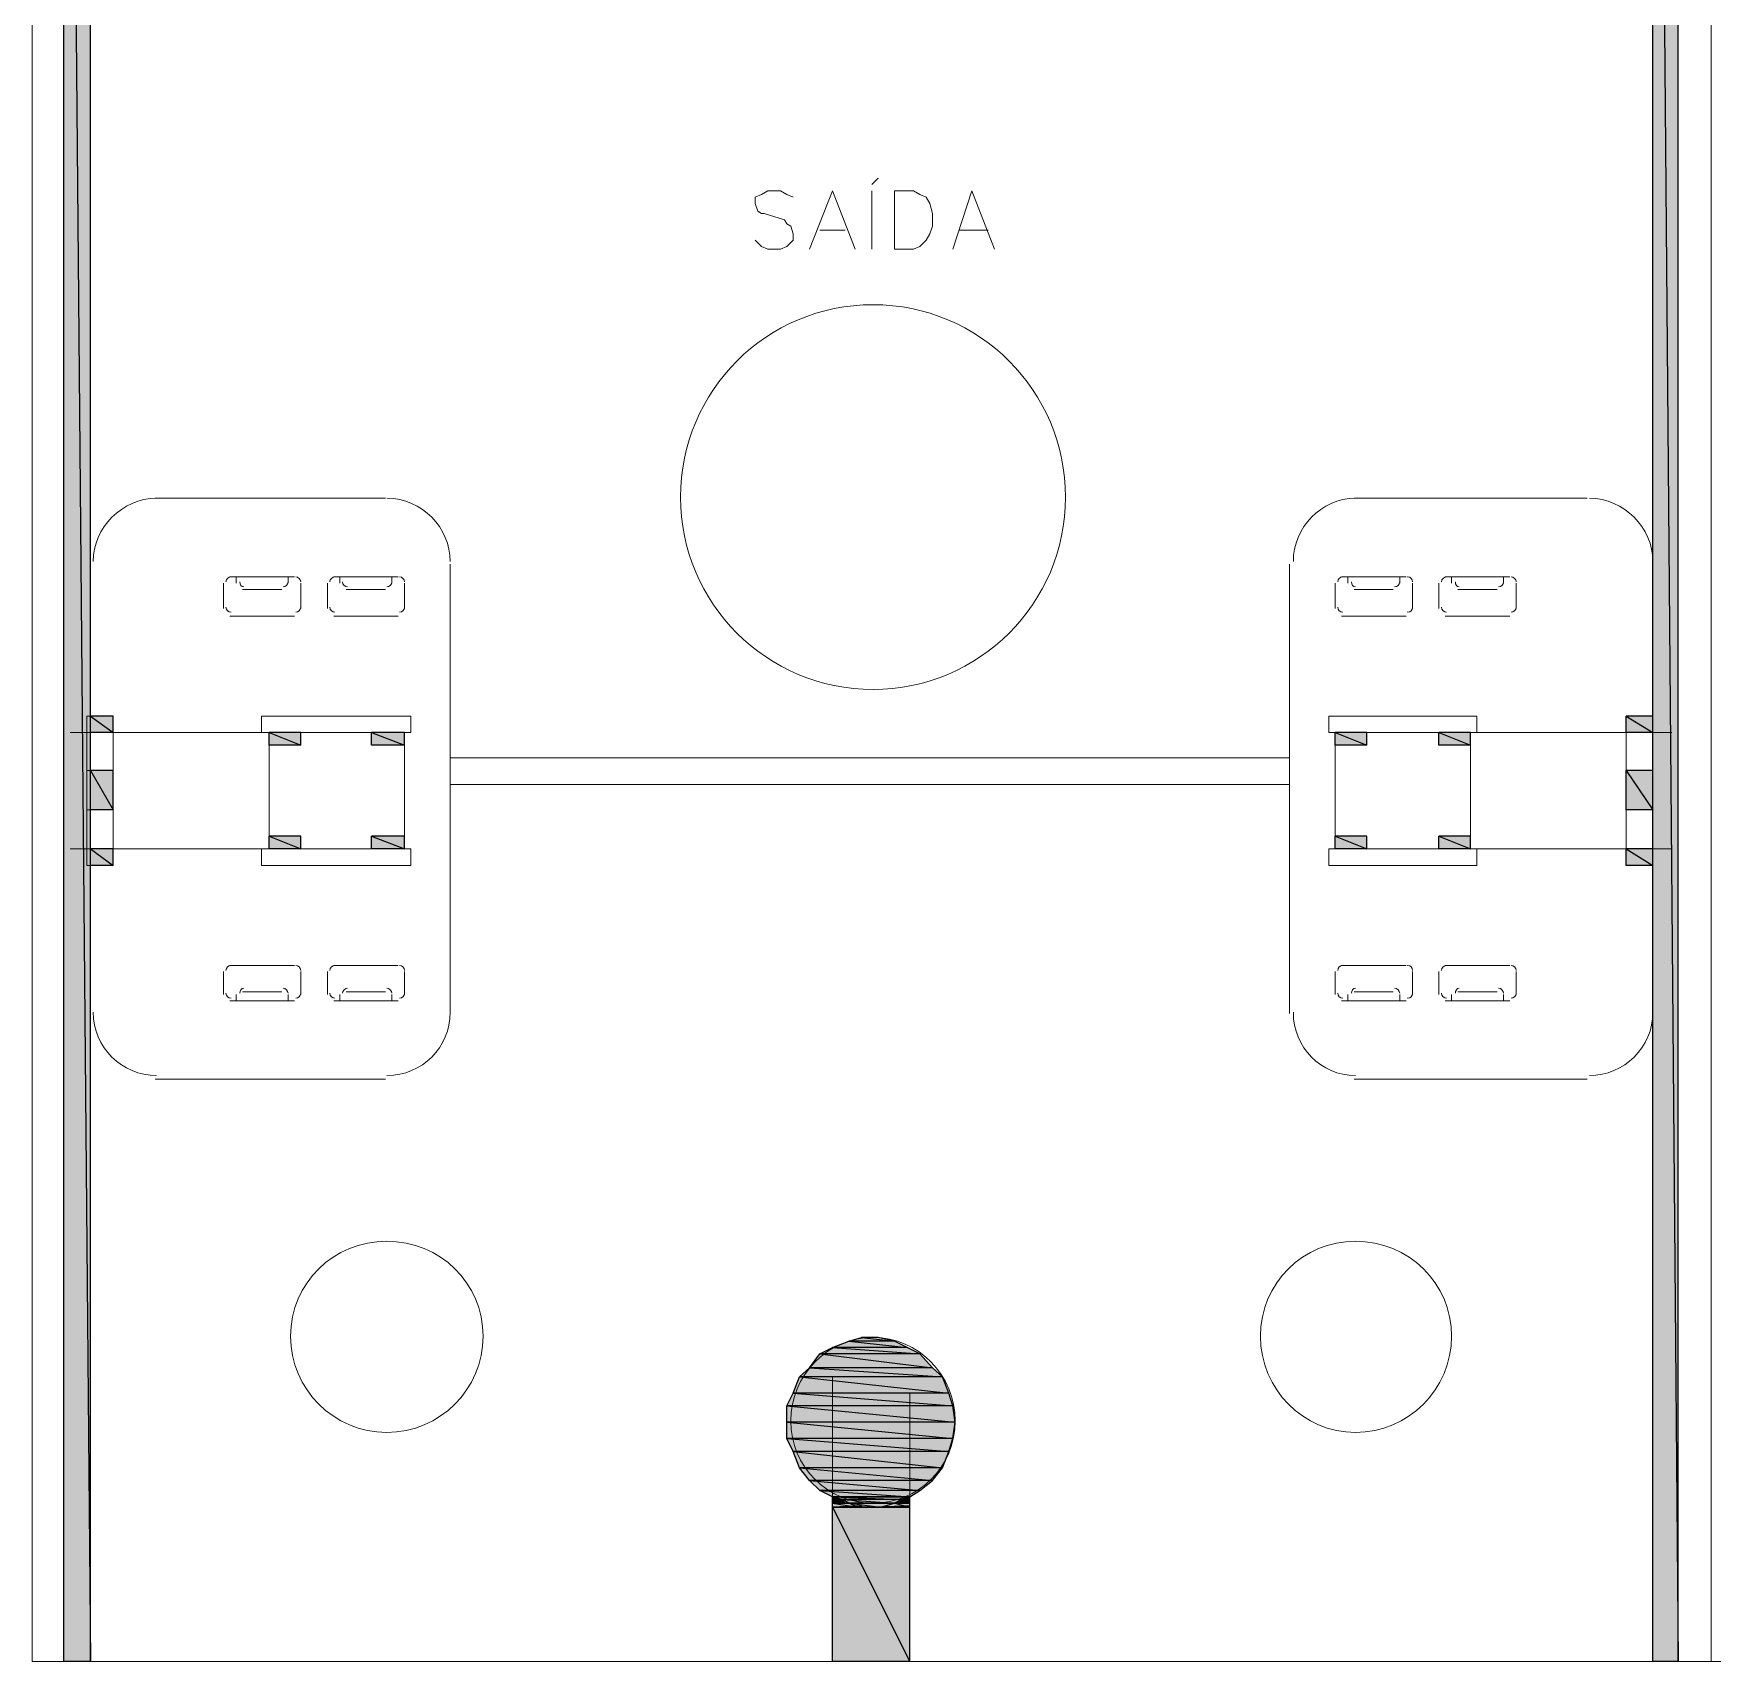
# Model space of a CAD drawing. Header units: millimetres. Extents: x 53 to 176, y -29 to 32.
# Drawn here: x 114.249 to 116.102, y -16.739 to -14.943 of the extents above; entities that cross this region are included whole.
import ezdxf

# ---------------------------------------------------------------- set-up
doc = ezdxf.new("R2010")
doc.units = ezdxf.units.MM
doc.layers.add('15 - Quadro de medição', color=6, linetype='Continuous')

msp = doc.modelspace()

# ---------------------------------------------------------------- hatches: boundary and pattern name
at = {"layer": '15 - Quadro de medição', "true_color": 0x000007}
h = msp.add_hatch(color=7, dxfattribs=at)
h.paths.add_polyline_path([(114.3123, -13.3969), (114.2829, -13.3969), (114.3123, -16.7394)])
h.paths.add_polyline_path([(114.2829, -13.3969), (114.3123, -16.7394), (114.2829, -16.7394)])
h = msp.add_hatch(color=7, dxfattribs=at)
h.paths.add_polyline_path([(116.0638, -13.3969), (116.0359, -13.3969), (116.0638, -16.7394)])
h.paths.add_polyline_path([(116.0359, -13.3969), (116.0638, -16.7394), (116.0359, -16.7394)])
h = msp.add_hatch(color=7, dxfattribs=at)
h.paths.add_polyline_path([(114.3374, -15.696), (114.3123, -15.696), (114.3374, -15.7141)])
h.paths.add_polyline_path([(114.3123, -15.696), (114.3374, -15.7141), (114.3123, -15.7141)])
h = msp.add_hatch(color=7, dxfattribs=at)
h.paths.add_polyline_path([(116.0359, -15.696), (116.0065, -15.696), (116.0359, -15.7141)])
h.paths.add_polyline_path([(116.0065, -15.696), (116.0359, -15.7141), (116.0065, -15.7141)])
h = msp.add_hatch(color=7, dxfattribs=at)
h.paths.add_polyline_path([(114.5441, -15.7141), (114.5092, -15.7141), (114.5441, -15.7281)])
h.paths.add_polyline_path([(114.5092, -15.7141), (114.5441, -15.7281), (114.5092, -15.7281)])
h = msp.add_hatch(color=7, dxfattribs=at)
h.paths.add_polyline_path([(114.6587, -15.7141), (114.6224, -15.7141), (114.6587, -15.7281)])
h.paths.add_polyline_path([(114.6224, -15.7141), (114.6587, -15.7281), (114.6224, -15.7281)])
h = msp.add_hatch(color=7, dxfattribs=at)
h.paths.add_polyline_path([(115.7202, -15.7141), (115.6853, -15.7141), (115.7202, -15.7281)])
h.paths.add_polyline_path([(115.6853, -15.7141), (115.7202, -15.7281), (115.6853, -15.7281)])
h = msp.add_hatch(color=7, dxfattribs=at)
h.paths.add_polyline_path([(115.8347, -15.7141), (115.7998, -15.7141), (115.8347, -15.7281)])
h.paths.add_polyline_path([(115.7998, -15.7141), (115.8347, -15.7281), (115.7998, -15.7281)])
h = msp.add_hatch(color=7, dxfattribs=at)
h.paths.add_polyline_path([(114.3374, -15.7561), (114.3123, -15.7561), (114.3374, -15.7994)])
h.paths.add_polyline_path([(114.3123, -15.7561), (114.3374, -15.7994), (114.3123, -15.7994)])
h = msp.add_hatch(color=7, dxfattribs=at)
h.paths.add_polyline_path([(116.0359, -15.7561), (116.0065, -15.7561), (116.0359, -15.7994)])
h.paths.add_polyline_path([(116.0065, -15.7561), (116.0359, -15.7994), (116.0065, -15.7994)])
h = msp.add_hatch(color=7, dxfattribs=at)
h.paths.add_polyline_path([(114.5441, -15.8287), (114.5092, -15.8287), (114.5441, -15.8427)])
h.paths.add_polyline_path([(114.5092, -15.8287), (114.5441, -15.8427), (114.5092, -15.8427)])
h = msp.add_hatch(color=7, dxfattribs=at)
h.paths.add_polyline_path([(114.6587, -15.8287), (114.6224, -15.8287), (114.6587, -15.8427)])
h.paths.add_polyline_path([(114.6224, -15.8287), (114.6587, -15.8427), (114.6224, -15.8427)])
h = msp.add_hatch(color=7, dxfattribs=at)
h.paths.add_polyline_path([(115.7202, -15.8287), (115.6853, -15.8287), (115.7202, -15.8427)])
h.paths.add_polyline_path([(115.6853, -15.8287), (115.7202, -15.8427), (115.6853, -15.8427)])
h = msp.add_hatch(color=7, dxfattribs=at)
h.paths.add_polyline_path([(115.8347, -15.8287), (115.7998, -15.8287), (115.8347, -15.8427)])
h.paths.add_polyline_path([(115.7998, -15.8287), (115.8347, -15.8427), (115.7998, -15.8427)])
h = msp.add_hatch(color=7, dxfattribs=at)
h.paths.add_polyline_path([(114.3374, -15.8427), (114.3123, -15.8427), (114.3374, -15.8608)])
h.paths.add_polyline_path([(114.3123, -15.8427), (114.3374, -15.8608), (114.3123, -15.8608)])
h = msp.add_hatch(color=7, dxfattribs=at)
h.paths.add_polyline_path([(116.0359, -15.8427), (116.0065, -15.8427), (116.0359, -15.8608)])
h.paths.add_polyline_path([(116.0065, -15.8427), (116.0359, -15.8608), (116.0065, -15.8608)])
h = msp.add_hatch(color=7, dxfattribs=at)
h.paths.add_polyline_path([(115.1992, -16.386), (115.1489, -16.386), (115.2132, -16.393)])
h.paths.add_polyline_path([(115.1489, -16.386), (115.2132, -16.393), (115.1308, -16.393)])
h = msp.add_hatch(color=7, dxfattribs=at)
h.paths.add_polyline_path([(115.1811, -16.3818), (115.1629, -16.3818), (115.1992, -16.386)])
h.paths.add_polyline_path([(115.1629, -16.3818), (115.1992, -16.386), (115.1489, -16.386)])
h = msp.add_hatch(color=7, dxfattribs=at)
h.paths.add_polyline_path([(115.2272, -16.4), (115.1168, -16.4), (115.2411, -16.4153)])
h.paths.add_polyline_path([(115.1168, -16.4), (115.2411, -16.4153), (115.1056, -16.4153)])
h = msp.add_hatch(color=7, dxfattribs=at)
h.paths.add_polyline_path([(115.2132, -16.393), (115.1308, -16.393), (115.2272, -16.4)])
h.paths.add_polyline_path([(115.1308, -16.393), (115.2272, -16.4), (115.1168, -16.4)])
h = msp.add_hatch(color=7, dxfattribs=at)
h.paths.add_polyline_path([(115.2523, -16.4251), (115.0945, -16.4251), (115.2593, -16.4433)])
h.paths.add_polyline_path([(115.0945, -16.4251), (115.2593, -16.4433), (115.0875, -16.4433)])
h = msp.add_hatch(color=7, dxfattribs=at)
h.paths.add_polyline_path([(115.2411, -16.4153), (115.1056, -16.4153), (115.2523, -16.4251)])
h.paths.add_polyline_path([(115.1056, -16.4153), (115.2523, -16.4251), (115.0945, -16.4251)])
h = msp.add_hatch(color=7, dxfattribs=at)
h.paths.add_polyline_path([(115.2593, -16.4433), (115.0875, -16.4433), (115.2635, -16.4572)])
h.paths.add_polyline_path([(115.0875, -16.4433), (115.2635, -16.4572), (115.0805, -16.4572)])
h = msp.add_hatch(color=7, dxfattribs=at)
h.paths.add_polyline_path([(115.2635, -16.4572), (115.0805, -16.4572), (115.2663, -16.4754)])
h.paths.add_polyline_path([(115.0805, -16.4572), (115.2663, -16.4754), (115.0805, -16.4754)])
h = msp.add_hatch(color=7, dxfattribs=at)
h.paths.add_polyline_path([(115.2663, -16.4754), (115.0805, -16.4754), (115.2635, -16.4935)])
h.paths.add_polyline_path([(115.0805, -16.4754), (115.2635, -16.4935), (115.0805, -16.4935)])
h = msp.add_hatch(color=7, dxfattribs=at)
h.paths.add_polyline_path([(115.2635, -16.4935), (115.0805, -16.4935), (115.2593, -16.5075)])
h.paths.add_polyline_path([(115.0805, -16.4935), (115.2593, -16.5075), (115.0875, -16.5075)])
h = msp.add_hatch(color=7, dxfattribs=at)
h.paths.add_polyline_path([(115.2593, -16.5075), (115.0875, -16.5075), (115.2523, -16.5257)])
h.paths.add_polyline_path([(115.0875, -16.5075), (115.2523, -16.5257), (115.0945, -16.5257)])
h = msp.add_hatch(color=7, dxfattribs=at)
h.paths.add_polyline_path([(115.2523, -16.5257), (115.0945, -16.5257), (115.2411, -16.5396)])
h.paths.add_polyline_path([(115.0945, -16.5257), (115.2411, -16.5396), (115.1056, -16.5396)])
h = msp.add_hatch(color=7, dxfattribs=at)
h.paths.add_polyline_path([(115.2411, -16.5396), (115.1056, -16.5396), (115.2272, -16.5508)])
h.paths.add_polyline_path([(115.1056, -16.5396), (115.2272, -16.5508), (115.1168, -16.5508)])
h = msp.add_hatch(color=7, dxfattribs=at)
h.paths.add_polyline_path([(115.2272, -16.5508), (115.1168, -16.5508), (115.216, -16.5578)])
h.paths.add_polyline_path([(115.1168, -16.5508), (115.216, -16.5578), (115.1308, -16.5578)])
h = msp.add_hatch(color=7, dxfattribs=at)
h.paths.add_polyline_path([(115.2132, -16.5578), (115.1308, -16.5578)])
h.paths.add_polyline_path([(115.2132, -16.5578), (115.1308, -16.5578), (115.216, -16.5578)])
h = msp.add_hatch(color=7, dxfattribs=at)
h.paths.add_polyline_path([(115.2132, -16.5578), (115.1308, -16.5578), (115.2062, -16.5606)])
h.paths.add_polyline_path([(115.1308, -16.5578), (115.2062, -16.5606), (115.142, -16.5606)])
h = msp.add_hatch(color=7, dxfattribs=at)
h.paths.add_polyline_path([(115.142, -16.5606), (115.1308, -16.5578)])
h.paths.add_polyline_path([(115.1308, -16.5578), (115.142, -16.5606), (115.1308, -16.5606)])
h = msp.add_hatch(color=7, dxfattribs=at)
h.paths.add_polyline_path([(115.142, -16.5606), (115.1308, -16.5606), (115.1447, -16.5648)])
h.paths.add_polyline_path([(115.1308, -16.5606), (115.1447, -16.5648), (115.1308, -16.5648)])
h = msp.add_hatch(color=7, dxfattribs=at)
h.paths.add_polyline_path([(115.1489, -16.5648), (115.1308, -16.5648)])
h.paths.add_polyline_path([(115.1489, -16.5648), (115.1308, -16.5648), (115.1447, -16.5648)])
h = msp.add_hatch(color=7, dxfattribs=at)
h.paths.add_polyline_path([(115.1489, -16.5648), (115.1308, -16.5648), (115.1587, -16.569)])
h.paths.add_polyline_path([(115.1308, -16.5648), (115.1587, -16.569), (115.1308, -16.569)])
h = msp.add_hatch(color=7, dxfattribs=at)
h.paths.add_polyline_path([(115.1629, -16.569), (115.1629, -16.5676), (115.1308, -16.569)])
h.paths.add_polyline_path([(115.1629, -16.569), (115.1308, -16.569), (115.1587, -16.569)])
h = msp.add_hatch(color=7, dxfattribs=at)
h.paths.add_polyline_path([(115.1308, -16.569), (115.1629, -16.569), (115.1629, -16.5676)])
h.paths.add_polyline_path([(115.1629, -16.569), (115.1629, -16.5676), (115.1308, -16.569)])
h = msp.add_hatch(color=7, dxfattribs=at)
h.paths.add_polyline_path([(115.216, -16.569), (115.1308, -16.569), (115.216, -16.7394)])
h.paths.add_polyline_path([(115.1308, -16.569), (115.216, -16.7394), (115.1308, -16.7394)])
h = msp.add_hatch(color=7, dxfattribs=at)
h.paths.add_polyline_path([(115.2062, -16.5606), (115.142, -16.5606), (115.1992, -16.5648)])
h.paths.add_polyline_path([(115.142, -16.5606), (115.1992, -16.5648), (115.1489, -16.5648)])
h = msp.add_hatch(color=7, dxfattribs=at)
h.paths.add_polyline_path([(115.1992, -16.5648), (115.1489, -16.5648), (115.1839, -16.569)])
h.paths.add_polyline_path([(115.1489, -16.5648), (115.1839, -16.569), (115.1587, -16.569)])
h = msp.add_hatch(color=7, dxfattribs=at)
h.paths.add_polyline_path([(115.1811, -16.569), (115.216, -16.569), (115.216, -16.5676)])
h.paths.add_polyline_path([(115.216, -16.569), (115.216, -16.5676), (115.1811, -16.569)])
h = msp.add_hatch(color=7, dxfattribs=at)
h.paths.add_polyline_path([(115.216, -16.5648), (115.1992, -16.5648), (115.216, -16.569)])
h.paths.add_polyline_path([(115.1992, -16.5648), (115.216, -16.569), (115.1839, -16.569)])
h = msp.add_hatch(color=7, dxfattribs=at)
h.paths.add_polyline_path([(115.216, -16.5606), (115.2062, -16.5606), (115.216, -16.5648)])
h.paths.add_polyline_path([(115.2062, -16.5606), (115.216, -16.5648), (115.1992, -16.5648)])
h = msp.add_hatch(color=7, dxfattribs=at)
h.paths.add_polyline_path([(115.216, -16.5578), (115.2132, -16.5578), (115.216, -16.5606)])
h.paths.add_polyline_path([(115.2132, -16.5578), (115.216, -16.5606), (115.2062, -16.5606)])

# ---------------------------------------------------------------- linework, layer by layer
at = {"layer": '15 - Quadro de medição', "color": 7, "linetype": 'Continuous', "lineweight": 20, "true_color": 0x000007}
for points in [[(114.248, -13.0324), (116.1001, -13.0324), (116.1001, -16.7394), (114.248, -16.7394)], [(116.1001, -13.0324), (117.9522, -13.0324), (117.9522, -16.7394), (116.1001, -16.7394)], [(115.1992, -15.1806), (115.1992, -15.1163), (115.2202, -15.1163), (115.2272, -15.1205), (115.2341, -15.1233), (115.2383, -15.1303), (115.2411, -15.1415), (115.2411, -15.1554), (115.2383, -15.1638), (115.2341, -15.1708), (115.2272, -15.1778), (115.2202, -15.1806)], [(114.3374, -15.696), (114.3081, -15.696), (114.3081, -15.8608), (114.3374, -15.8608)], [(116.0065, -15.696), (116.0359, -15.696), (116.0359, -15.8608), (116.0065, -15.8608)], [(114.5092, -15.7281), (114.5441, -15.7281), (114.5441, -15.7141), (114.5092, -15.7141)], [(114.6587, -15.7281), (114.6224, -15.7281), (114.6224, -15.7141), (114.6587, -15.7141)], [(115.6853, -15.7281), (115.7202, -15.7281), (115.7202, -15.7141), (115.6853, -15.7141)], [(115.8347, -15.7281), (115.7998, -15.7281), (115.7998, -15.7141), (115.8347, -15.7141)], [(114.5092, -15.8287), (114.5441, -15.8287), (114.5441, -15.8427), (114.5092, -15.8427)], [(114.6587, -15.8287), (114.6224, -15.8287), (114.6224, -15.8427), (114.6587, -15.8427)], [(115.6853, -15.8287), (115.7202, -15.8287), (115.7202, -15.8427), (115.6853, -15.8427)], [(115.8347, -15.8287), (115.7998, -15.8287), (115.7998, -15.8427), (115.8347, -15.8427)]]:
    msp.add_lwpolyline(points, close=True, dxfattribs=at)
for points in [[(114.3193, -13.1748), (116.0359, -13.1748), (116.0359, -16.7394), (114.3123, -16.7394), (114.3109, -16.7394), (114.248, -16.7394)], [(114.3123, -16.7394), (114.3123, -13.1818), (114.3123, -13.1818)], [(116.1714, -13.1748), (117.888, -13.1748), (117.888, -16.7394), (116.1644, -16.7394), (116.163, -16.7394), (116.1001, -16.7394)], [(116.1001, -13.2614), (116.1001, -16.7394), (114.248, -16.7394), (114.248, -13.2614)], [(117.9522, -13.2614), (117.9522, -16.7394), (116.1001, -16.7394), (116.1001, -13.2614)], [(114.2829, -13.3969), (114.2829, -16.7394), (114.3123, -16.7394), (114.269, -16.7394)], [(116.0359, -16.7394), (116.0638, -16.7394), (116.0638, -13.3969)], [(115.1741, -15.1094), (115.1811, -15.1024), (115.1811, -15.1024)], [(115.0875, -15.1233), (115.0805, -15.1205), (115.0735, -15.1163), (115.0595, -15.1163), (115.0526, -15.1205), (115.0456, -15.1233), (115.0456, -15.1303), (115.0484, -15.1387), (115.0526, -15.1415), (115.0554, -15.1415), (115.0777, -15.1485), (115.0805, -15.1527), (115.0847, -15.1554), (115.0875, -15.1638), (115.0875, -15.1708), (115.0805, -15.1778), (115.0735, -15.1806), (115.0595, -15.1806), (115.0526, -15.1778), (115.0456, -15.1708)], [(115.1056, -15.1806), (115.1308, -15.1163), (115.1559, -15.1806)], [(115.1741, -15.1806), (115.1741, -15.1163), (115.1741, -15.1163)], [(115.2635, -15.1806), (115.2844, -15.1163), (115.3096, -15.1806)], [(115.1168, -15.1596), (115.1447, -15.1596), (115.1447, -15.1596)], [(115.2705, -15.1596), (115.3026, -15.1596), (115.3026, -15.1596)], [(114.3835, -15.4557), (114.6377, -15.4557), (114.6377, -15.4557)], [(115.9633, -15.4557), (115.7062, -15.4557), (115.7062, -15.4557)], [(114.3123, -16.0242), (114.3123, -15.5284), (114.3123, -15.5284)], [(114.709, -15.5284), (114.709, -15.7421), (114.709, -16.0242)], [(115.635, -15.5284), (115.635, -15.7421), (115.635, -16.0242)], [(116.0359, -16.0242), (116.0359, -15.5284), (116.0359, -15.5284)], [(114.4589, -15.5773), (114.4589, -15.5493), (114.4589, -15.5493)], [(114.4659, -15.5423), (114.5372, -15.5423), (114.5372, -15.5423)], [(114.5302, -15.5493), (114.5302, -15.5423), (114.4729, -15.5423), (114.4729, -15.5493)], [(114.4799, -15.5563), (114.5232, -15.5563), (114.5232, -15.5563)], [(114.5441, -15.5493), (114.5441, -15.5773), (114.5441, -15.5773)], [(114.5735, -15.5493), (114.5735, -15.5773), (114.5735, -15.5773)], [(114.6517, -15.5423), (114.5805, -15.5423), (114.5805, -15.5423)], [(114.5874, -15.5493), (114.5874, -15.5423), (114.6447, -15.5423), (114.6447, -15.5493)], [(114.6377, -15.5563), (114.5944, -15.5563), (114.5944, -15.5563)], [(114.6587, -15.5773), (114.6587, -15.5493), (114.6587, -15.5493)], [(115.6853, -15.5773), (115.6853, -15.5493), (115.6853, -15.5493)], [(115.6923, -15.5423), (115.7635, -15.5423), (115.7635, -15.5423)], [(115.7565, -15.5493), (115.7565, -15.5423), (115.6993, -15.5423), (115.6993, -15.5493)], [(115.7062, -15.5563), (115.7495, -15.5563), (115.7495, -15.5563)], [(115.7705, -15.5493), (115.7705, -15.5773), (115.7705, -15.5773)], [(115.7998, -15.5493), (115.7998, -15.5773), (115.7998, -15.5773)], [(115.878, -15.5423), (115.8068, -15.5423), (115.8068, -15.5423)], [(115.8138, -15.5493), (115.8138, -15.5423), (115.8711, -15.5423), (115.8711, -15.5493)], [(115.8641, -15.5563), (115.8208, -15.5563), (115.8208, -15.5563)], [(115.885, -15.5773), (115.885, -15.5493), (115.885, -15.5493)], [(114.5372, -15.5856), (114.4659, -15.5856), (114.4659, -15.5856)], [(114.5805, -15.5856), (114.6517, -15.5856), (114.6517, -15.5856)], [(115.7635, -15.5856), (115.6923, -15.5856), (115.6923, -15.5856)], [(115.8068, -15.5856), (115.878, -15.5856), (115.878, -15.5856)], [(114.6587, -15.7141), (114.6657, -15.7141), (114.6657, -15.696), (114.5008, -15.696), (114.5008, -15.7141)], [(115.6853, -15.7141), (115.6783, -15.7141), (115.6783, -15.696), (115.8417, -15.696), (115.8417, -15.7141)], [(114.2899, -15.7141), (114.6587, -15.7141), (114.6587, -15.8427)], [(114.5092, -15.7141), (114.5092, -15.8427), (114.5092, -15.8427)], [(116.0568, -15.7141), (115.6853, -15.7141), (115.6853, -15.8427)], [(115.8347, -15.7141), (115.8347, -15.8427), (115.8347, -15.8427)], [(114.709, -15.7421), (115.635, -15.7421), (115.635, -15.7421)], [(114.3374, -15.7561), (114.3081, -15.7561), (114.3081, -15.7561)], [(116.0065, -15.7561), (116.0359, -15.7561), (116.0359, -15.7561)], [(114.709, -15.7714), (115.635, -15.7714), (115.635, -15.7714)], [(114.3374, -15.7994), (114.3081, -15.7994), (114.3081, -15.7994)], [(116.0065, -15.7994), (116.0359, -15.7994), (116.0359, -15.7994)], [(114.2899, -15.8427), (114.6587, -15.8427), (114.6587, -15.8427)], [(114.6587, -15.8427), (114.6657, -15.8427), (114.6657, -15.8608), (114.5008, -15.8608), (114.5008, -15.8427)], [(115.6853, -15.8427), (115.6783, -15.8427), (115.6783, -15.8608), (115.8417, -15.8608), (115.8417, -15.8427)], [(116.0568, -15.8427), (115.6853, -15.8427), (115.6853, -15.8427)], [(114.4589, -15.9781), (114.4589, -16.0033), (114.4589, -16.0033)], [(114.5372, -15.9712), (114.4659, -15.9712), (114.4659, -15.9712)], [(114.5441, -16.0033), (114.5441, -15.9781), (114.5441, -15.9781)], [(114.5735, -16.0033), (114.5735, -15.9781), (114.5735, -15.9781)], [(114.5805, -15.9712), (114.6517, -15.9712), (114.6517, -15.9712)], [(114.6587, -15.9781), (114.6587, -16.0033), (114.6587, -16.0033)], [(115.6853, -15.9781), (115.6853, -16.0033), (115.6853, -16.0033)], [(115.7635, -15.9712), (115.6923, -15.9712), (115.6923, -15.9712)], [(115.7705, -16.0033), (115.7705, -15.9781), (115.7705, -15.9781)], [(115.7998, -16.0033), (115.7998, -15.9781), (115.7998, -15.9781)], [(115.8068, -15.9712), (115.878, -15.9712), (115.878, -15.9712)], [(115.885, -15.9781), (115.885, -16.0033), (115.885, -16.0033)], [(114.4799, -16.0005), (114.5232, -16.0005), (114.5232, -16.0005)], [(114.6377, -16.0005), (114.5944, -16.0005), (114.5944, -16.0005)], [(115.7062, -16.0005), (115.7495, -16.0005), (115.7495, -16.0005)], [(115.8641, -16.0005), (115.8208, -16.0005), (115.8208, -16.0005)], [(114.4659, -16.0103), (114.5372, -16.0103), (114.5372, -16.0103)], [(114.5302, -16.0033), (114.5302, -16.0103), (114.4729, -16.0103), (114.4729, -16.0033)], [(114.6517, -16.0103), (114.5805, -16.0103), (114.5805, -16.0103)], [(114.5874, -16.0033), (114.5874, -16.0103), (114.6447, -16.0103), (114.6447, -16.0033)], [(115.6923, -16.0103), (115.7635, -16.0103), (115.7635, -16.0103)], [(115.7565, -16.0033), (115.7565, -16.0103), (115.6993, -16.0103), (115.6993, -16.0033)], [(115.878, -16.0103), (115.8068, -16.0103), (115.8068, -16.0103)], [(115.8138, -16.0033), (115.8138, -16.0103), (115.8711, -16.0103), (115.8711, -16.0033)], [(114.6377, -16.0969), (114.3835, -16.0969), (114.3835, -16.0969)], [(115.7062, -16.0969), (115.9633, -16.0969), (115.9633, -16.0969)], [(115.1308, -16.7394), (115.1308, -16.4251), (115.1308, -16.4251)], [(115.216, -16.7394), (115.216, -16.4433), (115.216, -16.4433)]]:
    msp.add_lwpolyline(points, dxfattribs=at)
at = {"layer": '15 - Quadro de medição', "color": 7, "linetype": 'Continuous', "lineweight": -2, "true_color": 0x000007}
for points in [[(114.3123, -13.3969), (114.2829, -13.3969), (114.3123, -16.7394)], [(114.2829, -13.3969), (114.3123, -16.7394), (114.2829, -16.7394)], [(116.0638, -13.3969), (116.0359, -13.3969), (116.0638, -16.7394)], [(116.0359, -13.3969), (116.0638, -16.7394), (116.0359, -16.7394)], [(114.3374, -15.696), (114.3123, -15.696), (114.3374, -15.7141)], [(114.3123, -15.696), (114.3374, -15.7141), (114.3123, -15.7141)], [(116.0359, -15.696), (116.0065, -15.696), (116.0359, -15.7141)], [(116.0065, -15.696), (116.0359, -15.7141), (116.0065, -15.7141)], [(114.5441, -15.7141), (114.5092, -15.7141), (114.5441, -15.7281)], [(114.5092, -15.7141), (114.5441, -15.7281), (114.5092, -15.7281)], [(114.6587, -15.7141), (114.6224, -15.7141), (114.6587, -15.7281)], [(114.6224, -15.7141), (114.6587, -15.7281), (114.6224, -15.7281)], [(115.7202, -15.7141), (115.6853, -15.7141), (115.7202, -15.7281)], [(115.6853, -15.7141), (115.7202, -15.7281), (115.6853, -15.7281)], [(115.8347, -15.7141), (115.7998, -15.7141), (115.8347, -15.7281)], [(115.7998, -15.7141), (115.8347, -15.7281), (115.7998, -15.7281)], [(114.3374, -15.7561), (114.3123, -15.7561), (114.3374, -15.7994)], [(114.3123, -15.7561), (114.3374, -15.7994), (114.3123, -15.7994)], [(116.0359, -15.7561), (116.0065, -15.7561), (116.0359, -15.7994)], [(116.0065, -15.7561), (116.0359, -15.7994), (116.0065, -15.7994)], [(114.5441, -15.8287), (114.5092, -15.8287), (114.5441, -15.8427)], [(114.5092, -15.8287), (114.5441, -15.8427), (114.5092, -15.8427)], [(114.6587, -15.8287), (114.6224, -15.8287), (114.6587, -15.8427)], [(114.6224, -15.8287), (114.6587, -15.8427), (114.6224, -15.8427)], [(115.7202, -15.8287), (115.6853, -15.8287), (115.7202, -15.8427)], [(115.6853, -15.8287), (115.7202, -15.8427), (115.6853, -15.8427)], [(115.8347, -15.8287), (115.7998, -15.8287), (115.8347, -15.8427)], [(115.7998, -15.8287), (115.8347, -15.8427), (115.7998, -15.8427)], [(114.3374, -15.8427), (114.3123, -15.8427), (114.3374, -15.8608)], [(114.3123, -15.8427), (114.3374, -15.8608), (114.3123, -15.8608)], [(116.0359, -15.8427), (116.0065, -15.8427), (116.0359, -15.8608)], [(116.0065, -15.8427), (116.0359, -15.8608), (116.0065, -15.8608)], [(115.1489, -16.386), (115.2132, -16.393), (115.1308, -16.393)], [(115.1629, -16.3818), (115.1992, -16.386), (115.1489, -16.386)], [(115.1992, -16.386), (115.1489, -16.386), (115.2132, -16.393)], [(115.1811, -16.3818), (115.1629, -16.3818), (115.1992, -16.386)], [(115.1168, -16.4), (115.2411, -16.4153), (115.1056, -16.4153)], [(115.1308, -16.393), (115.2272, -16.4), (115.1168, -16.4)], [(115.2272, -16.4), (115.1168, -16.4), (115.2411, -16.4153)], [(115.2132, -16.393), (115.1308, -16.393), (115.2272, -16.4)], [(115.0945, -16.4251), (115.2593, -16.4433), (115.0875, -16.4433)], [(115.1056, -16.4153), (115.2523, -16.4251), (115.0945, -16.4251)], [(115.2523, -16.4251), (115.0945, -16.4251), (115.2593, -16.4433)], [(115.2411, -16.4153), (115.1056, -16.4153), (115.2523, -16.4251)], [(115.0875, -16.4433), (115.2635, -16.4572), (115.0805, -16.4572)], [(115.2593, -16.4433), (115.0875, -16.4433), (115.2635, -16.4572)], [(115.2635, -16.4572), (115.0805, -16.4572), (115.2663, -16.4754)], [(115.0805, -16.4572), (115.2663, -16.4754), (115.0805, -16.4754)], [(115.2663, -16.4754), (115.0805, -16.4754), (115.2635, -16.4935)], [(115.0805, -16.4754), (115.2635, -16.4935), (115.0805, -16.4935)], [(115.2635, -16.4935), (115.0805, -16.4935), (115.2593, -16.5075)], [(115.0805, -16.4935), (115.2593, -16.5075), (115.0875, -16.5075)], [(115.2593, -16.5075), (115.0875, -16.5075), (115.2523, -16.5257)], [(115.0875, -16.5075), (115.2523, -16.5257), (115.0945, -16.5257)], [(115.2523, -16.5257), (115.0945, -16.5257), (115.2411, -16.5396)], [(115.0945, -16.5257), (115.2411, -16.5396), (115.1056, -16.5396)], [(115.2411, -16.5396), (115.1056, -16.5396), (115.2272, -16.5508)], [(115.1056, -16.5396), (115.2272, -16.5508), (115.1168, -16.5508)], [(115.2272, -16.5508), (115.1168, -16.5508), (115.216, -16.5578)], [(115.1168, -16.5508), (115.216, -16.5578), (115.1308, -16.5578)], [(115.1308, -16.5578), (115.1308, -16.5578)], [(115.2132, -16.5578), (115.2132, -16.5578), (115.1308, -16.5578)], [(115.2132, -16.5578), (115.1308, -16.5578), (115.216, -16.5578)], [(115.1308, -16.5578), (115.1308, -16.5578)], [(115.1308, -16.5578), (115.1308, -16.5578)], [(115.2132, -16.5578), (115.1308, -16.5578), (115.2062, -16.5606)], [(115.1308, -16.5578), (115.2062, -16.5606), (115.142, -16.5606)], [(115.142, -16.5606), (115.1308, -16.5578)], [(115.1308, -16.5578), (115.142, -16.5606), (115.1308, -16.5606)], [(115.142, -16.5606), (115.1308, -16.5606), (115.1447, -16.5648)], [(115.1308, -16.5606), (115.1447, -16.5648), (115.1308, -16.5648)], [(115.1489, -16.5648), (115.1489, -16.5648), (115.1308, -16.5648)], [(115.1489, -16.5648), (115.1308, -16.5648), (115.1447, -16.5648)], [(115.1308, -16.5648), (115.1489, -16.5648), (115.1489, -16.5648)], [(115.1489, -16.5648), (115.1489, -16.5648), (115.1308, -16.5648)], [(115.1489, -16.5648), (115.1308, -16.5648), (115.1587, -16.569)], [(115.1308, -16.5648), (115.1587, -16.569), (115.1308, -16.569)], [(115.1629, -16.569), (115.1629, -16.5676), (115.1308, -16.569)], [(115.1308, -16.569), (115.1629, -16.569), (115.1629, -16.5676)], [(115.1629, -16.569), (115.1629, -16.5676), (115.1308, -16.569)], [(115.1629, -16.569), (115.1308, -16.569), (115.1587, -16.569)], [(115.216, -16.569), (115.1308, -16.569), (115.216, -16.7394)], [(115.1308, -16.569), (115.216, -16.7394), (115.1308, -16.7394)], [(115.2062, -16.5606), (115.142, -16.5606), (115.1992, -16.5648)], [(115.142, -16.5606), (115.1992, -16.5648), (115.1489, -16.5648)], [(115.1489, -16.5648), (115.1992, -16.5648), (115.1992, -16.5648)], [(115.1992, -16.5648), (115.1992, -16.5648), (115.1489, -16.5648)], [(115.1992, -16.5648), (115.1489, -16.5648), (115.1839, -16.569)], [(115.1489, -16.5648), (115.1839, -16.569), (115.1587, -16.569)], [(115.1839, -16.569), (115.1587, -16.569), (115.1811, -16.569)], [(115.1587, -16.569), (115.1811, -16.569), (115.1629, -16.569)], [(115.1811, -16.569), (115.216, -16.569), (115.216, -16.5676)], [(115.216, -16.569), (115.216, -16.5676), (115.1811, -16.569)], [(115.1839, -16.569), (115.216, -16.569), (115.1811, -16.569)], [(115.1992, -16.5648), (115.216, -16.569), (115.1839, -16.569)], [(115.216, -16.569), (115.1839, -16.569)], [(115.2062, -16.5606), (115.216, -16.5648), (115.1992, -16.5648)], [(115.1992, -16.5648), (115.216, -16.5648), (115.216, -16.5648)], [(115.216, -16.5648), (115.216, -16.5648), (115.1992, -16.5648)], [(115.1992, -16.5648), (115.216, -16.5648), (115.216, -16.5648)], [(115.216, -16.5648), (115.216, -16.5648), (115.1992, -16.5648)], [(115.216, -16.5648), (115.1992, -16.5648), (115.216, -16.569)], [(115.2132, -16.5578), (115.216, -16.5606), (115.2062, -16.5606)], [(115.216, -16.5606), (115.2062, -16.5606), (115.216, -16.5648)], [(115.216, -16.5578), (115.2132, -16.5578), (115.2132, -16.5578)], [(115.216, -16.5578), (115.2132, -16.5578), (115.216, -16.5606)], [(115.216, -16.5578), (115.216, -16.5578)], [(115.216, -16.5578), (115.216, -16.5578)]]:
    msp.add_lwpolyline(points, close=True, dxfattribs=at)
at = {"layer": '15 - Quadro de medição', "color": 7, "linetype": 'Continuous', "lineweight": 20, "true_color": 0x000007}
for points in [[(115.3878, -15.4544), (115.3878, -15.337), (115.2928, -15.242), (115.1755, -15.242), (115.1755, -15.242), (115.0582, -15.242), (114.9632, -15.337), (114.9632, -15.4544), (114.9632, -15.4544), (114.9632, -15.5717), (115.0582, -15.6667), (115.1755, -15.6667), (115.1755, -15.6667), (115.2928, -15.6667), (115.3878, -15.5717), (115.3878, -15.4544)], [(114.7453, -16.3804), (114.7453, -16.3217), (114.6978, -16.2756), (114.6391, -16.2756), (114.6391, -16.2756), (114.5805, -16.2756), (114.533, -16.3217), (114.533, -16.3804), (114.533, -16.3804), (114.533, -16.4391), (114.5805, -16.4866), (114.6391, -16.4866), (114.6391, -16.4866), (114.6978, -16.4866), (114.7453, -16.4391), (114.7453, -16.3804)], [(115.8138, -16.3804), (115.8138, -16.3217), (115.7663, -16.2756), (115.7076, -16.2756), (115.7076, -16.2756), (115.6504, -16.2756), (115.6029, -16.3217), (115.6029, -16.3804), (115.6029, -16.3804), (115.6029, -16.4391), (115.6504, -16.4866), (115.7076, -16.4866), (115.7076, -16.4866), (115.7663, -16.4866), (115.8138, -16.4391), (115.8138, -16.3804)], [(115.2663, -16.474), (115.2663, -16.4237), (115.2258, -16.3818), (115.1755, -16.3818), (115.1755, -16.3818), (115.1252, -16.3818), (115.0847, -16.4237), (115.0847, -16.474), (115.0847, -16.474), (115.0847, -16.5243), (115.1252, -16.5648), (115.1755, -16.5648), (115.1755, -16.5648), (115.2258, -16.5648), (115.2663, -16.5243), (115.2663, -16.474)]]:
    msp.add_open_spline(points, degree=3, knots=[0, 0, 0, 0, 0.0625, 0.0625, 0.0625, 0.062501, 0.125, 0.125, 0.125, 0.125001, 0.1875, 0.1875, 0.1875, 0.187501, 1, 1, 1, 1], dxfattribs=at)
for points in [[(114.3849, -15.4557), (114.3472, -15.4557), (114.3151, -15.4879), (114.3151, -15.5256)], [(114.709, -15.5256), (114.709, -15.4879), (114.6782, -15.4557), (114.6391, -15.4557)], [(115.7076, -15.4557), (115.6699, -15.4557), (115.6392, -15.4879), (115.6392, -15.5256)], [(116.0359, -15.5256), (116.0359, -15.4879), (116.0038, -15.4557), (115.966, -15.4557)], [(114.4673, -15.5423), (114.4645, -15.5423), (114.4617, -15.5451), (114.4617, -15.5479)], [(114.4771, -15.5479), (114.4771, -15.5507), (114.4785, -15.5535), (114.4813, -15.5535)], [(114.5246, -15.5535), (114.5274, -15.5535), (114.5302, -15.5507), (114.5302, -15.5479)], [(114.5441, -15.5479), (114.5441, -15.5451), (114.5413, -15.5423), (114.5386, -15.5423)], [(114.5819, -15.5423), (114.5791, -15.5423), (114.5763, -15.5451), (114.5763, -15.5479)], [(114.5902, -15.5479), (114.5902, -15.5507), (114.593, -15.5535), (114.5958, -15.5535)], [(114.6391, -15.5535), (114.6419, -15.5535), (114.6447, -15.5507), (114.6447, -15.5479)], [(114.6587, -15.5479), (114.6587, -15.5451), (114.6559, -15.5423), (114.6531, -15.5423)], [(115.6937, -15.5423), (115.6909, -15.5423), (115.6881, -15.5451), (115.6881, -15.5479)], [(115.7035, -15.5479), (115.7035, -15.5507), (115.7048, -15.5535), (115.7076, -15.5535)], [(115.7509, -15.5535), (115.7537, -15.5535), (115.7565, -15.5507), (115.7565, -15.5479)], [(115.7705, -15.5479), (115.7705, -15.5451), (115.7691, -15.5423), (115.7649, -15.5423)], [(115.8082, -15.5423), (115.8054, -15.5423), (115.8026, -15.5451), (115.8026, -15.5479)], [(115.818, -15.5479), (115.818, -15.5507), (115.8194, -15.5535), (115.8222, -15.5535)], [(115.8655, -15.5535), (115.8683, -15.5535), (115.8711, -15.5507), (115.8711, -15.5479)], [(115.885, -15.5479), (115.885, -15.5451), (115.8822, -15.5423), (115.8794, -15.5423)], [(114.4617, -15.5759), (114.4617, -15.5787), (114.4645, -15.5815), (114.4673, -15.5815)], [(114.5386, -15.5815), (114.5413, -15.5815), (114.5441, -15.5787), (114.5441, -15.5759)], [(114.5763, -15.5759), (114.5763, -15.5787), (114.5791, -15.5815), (114.5819, -15.5815)], [(114.6531, -15.5815), (114.6559, -15.5815), (114.6587, -15.5787), (114.6587, -15.5759)], [(115.6881, -15.5759), (115.6881, -15.5787), (115.6909, -15.5815), (115.6937, -15.5815)], [(115.7649, -15.5815), (115.7691, -15.5815), (115.7705, -15.5787), (115.7705, -15.5759)], [(115.8026, -15.5759), (115.8026, -15.5787), (115.8054, -15.5815), (115.8082, -15.5815)], [(115.8794, -15.5815), (115.8822, -15.5815), (115.885, -15.5787), (115.885, -15.5759)], [(114.4673, -15.9712), (114.4645, -15.9712), (114.4617, -15.9739), (114.4617, -15.9767)], [(114.5441, -15.9767), (114.5441, -15.9739), (114.5413, -15.9712), (114.5386, -15.9712)], [(114.5819, -15.9712), (114.5791, -15.9712), (114.5763, -15.9739), (114.5763, -15.9767)], [(114.6587, -15.9767), (114.6587, -15.9739), (114.6559, -15.9712), (114.6531, -15.9712)], [(115.6937, -15.9712), (115.6909, -15.9712), (115.6881, -15.9739), (115.6881, -15.9767)], [(115.7705, -15.9767), (115.7705, -15.9739), (115.7691, -15.9712), (115.7649, -15.9712)], [(115.8082, -15.9712), (115.8054, -15.9712), (115.8026, -15.9739), (115.8026, -15.9767)], [(115.885, -15.9767), (115.885, -15.9739), (115.8822, -15.9712), (115.8794, -15.9712)], [(114.4617, -16.0019), (114.4617, -16.0047), (114.4645, -16.0075), (114.4673, -16.0075)], [(114.4813, -15.9963), (114.4785, -15.9963), (114.4771, -15.9991), (114.4771, -16.0019)], [(114.5302, -16.0019), (114.5302, -15.9991), (114.5274, -15.9963), (114.5246, -15.9963)], [(114.5386, -16.0075), (114.5413, -16.0075), (114.5441, -16.0047), (114.5441, -16.0019)], [(114.5763, -16.0019), (114.5763, -16.0047), (114.5791, -16.0075), (114.5819, -16.0075)], [(114.5958, -15.9963), (114.593, -15.9963), (114.5902, -15.9991), (114.5902, -16.0019)], [(114.6447, -16.0019), (114.6447, -15.9991), (114.6419, -15.9963), (114.6391, -15.9963)], [(114.6531, -16.0075), (114.6559, -16.0075), (114.6587, -16.0047), (114.6587, -16.0019)], [(115.6881, -16.0019), (115.6881, -16.0047), (115.6909, -16.0075), (115.6937, -16.0075)], [(115.7076, -15.9963), (115.7048, -15.9963), (115.7035, -15.9991), (115.7035, -16.0019)], [(115.7565, -16.0019), (115.7565, -15.9991), (115.7537, -15.9963), (115.7509, -15.9963)], [(115.7649, -16.0075), (115.7691, -16.0075), (115.7705, -16.0047), (115.7705, -16.0019)], [(115.8026, -16.0019), (115.8026, -16.0047), (115.8054, -16.0075), (115.8082, -16.0075)], [(115.8222, -15.9963), (115.8194, -15.9963), (115.818, -15.9991), (115.818, -16.0019)], [(115.8711, -16.0019), (115.8711, -15.9991), (115.8683, -15.9963), (115.8655, -15.9963)], [(115.8794, -16.0075), (115.8822, -16.0075), (115.885, -16.0047), (115.885, -16.0019)], [(114.3151, -16.0228), (114.3151, -16.0619), (114.3472, -16.0927), (114.3849, -16.0927)], [(114.6391, -16.0927), (114.6782, -16.0927), (114.709, -16.0619), (114.709, -16.0228)], [(115.6392, -16.0228), (115.6392, -16.0619), (115.6699, -16.0927), (115.7076, -16.0927)], [(115.966, -16.0927), (116.0038, -16.0927), (116.0359, -16.0619), (116.0359, -16.0228)]]:
    msp.add_open_spline(points, degree=3, dxfattribs=at)

doc.saveas('drawing.dxf')
